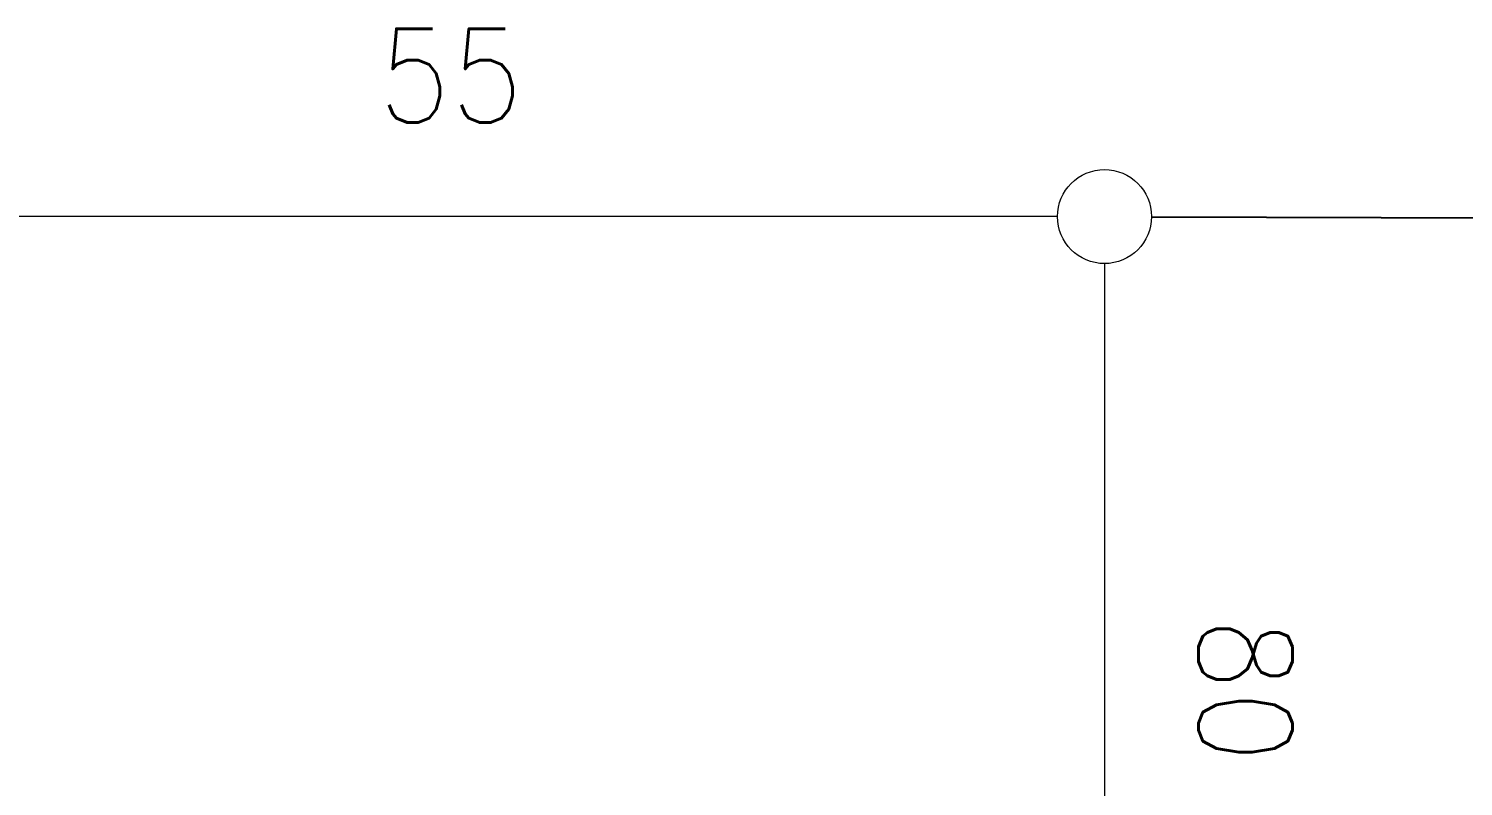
# Model space of a CAD drawing. Header units: inches. Extents: x 47316 to 59086, y 3141 to 11743.
# Drawn here: x 52260.3 to 52336.6, y 9690.3 to 9730.6 of the extents above; entities that cross this region are included whole.
import ezdxf

# ---------------------------------------------------------------- set-up
doc = ezdxf.new("R2010")
doc.units = ezdxf.units.IN
doc.header["$MEASUREMENT"] = 0
doc.styles.get("Standard").update_dxf_attribs({"font": ''})
doc.styles.get('Standard').set_extended_font_data('SimSun')
doc.linetypes.add('_VH_FELT_TAPE', pattern='A,0.4,-0.7,["FELT",Standard,S=0.3,R=0,X=-0.5,Y=-0.15],-0.7', length=1.8)

msp = doc.modelspace()

# ---------------------------------------------------------------- linework, layer by layer
at = {"color": 0, "linetype": '_VH_FELT_TAPE', "lineweight": 15, "ltscale": 5}
for p, q in [((52315.045, 9720.621), (52250.045, 9720.621)), ((52317.545, 9718.121), (52317.545, 9673.121))]:
    msp.add_line(p, q, dxfattribs=at)
at = {"color": 0, "linetype": '_VH_FELT_TAPE', "lineweight": -3, "ltscale": 5}
msp.add_line((52320.045, 9720.613), (52373.46, 9720.456), dxfattribs=at)
at = {"color": 0, "linetype": 'Continuous', "lineweight": 15}
msp.add_circle((52317.545, 9720.621), 2.5, dxfattribs=at)

# ---------------------------------------------------------------- texts
at = {"color": 7, "linetype": '_VH_FELT_TAPE', "lineweight": 18, "ltscale": 5, "insert": (52278.902, 9730.621), "char_height": 5, "width": 8.57143, "attachment_point": 1}
msp.add_mtext('\\Fromans.shx;\\W0.9000000000;\\T1.0000000000;\\o\\l55', dxfattribs=at)
at = {"color": 7, "linetype": '_VH_FELT_TAPE', "lineweight": 18, "ltscale": 5, "insert": (52327.545, 9699.263), "char_height": 5, "width": 8.57143, "attachment_point": 1, "rotation": 270}
msp.add_mtext('\\Fromans.shx;\\W0.9000000000;\\T1.0000000000;\\o\\l80', dxfattribs=at)

doc.saveas('drawing.dxf')
